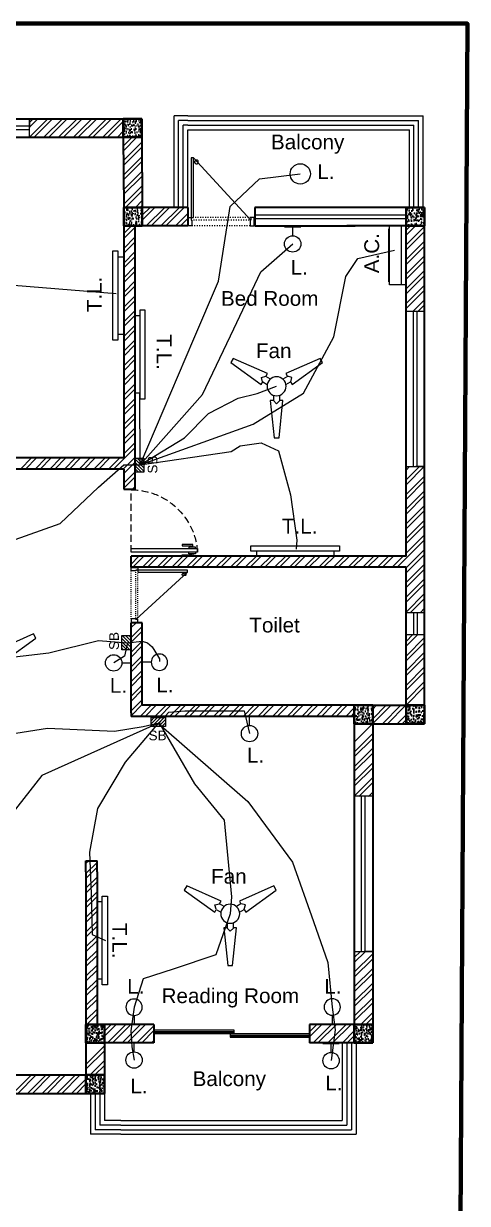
# Model space of a CAD drawing. Header units: inches. Extents: x 4161 to 8381, y 472 to 1500.
# Drawn here: x 6349 to 6590, y 848 to 1488 of the extents above; entities that cross this region are included whole.
import ezdxf

# ---------------------------------------------------------------- set-up
doc = ezdxf.new("R2010")
doc.units = ezdxf.units.IN
doc.header["$MEASUREMENT"] = 0
doc.linetypes.add('ACAD_ISO03W100', pattern=[30, 12, -18])
doc.linetypes.add('HIDDEN', pattern=[0.375, 0.25, -0.125])
doc.layers.get('0').update_dxf_attribs({"lineweight": 35})
for name, color, linetype, lineweight in [('0.Columns', 1, 'Continuous', 35), ('1.Wall', 7, 'Continuous', 35), ('Box', 7, 'Continuous', 15), ('Doors & Furni', 20, 'Continuous', 5), ('E_Elements', 7, 'Continuous', 15), ('E_FITTINGS', 7, 'Continuous', 15), ('Hatch', 7, 'Continuous', 15)]:
    doc.layers.add(name, color=color, linetype=linetype, lineweight=lineweight)
for name, color, linetype in [('3.Windows', 130, 'Continuous'), ('4.Hatch', 14, 'Continuous'), ('5.Texts', 50, 'Continuous'), ('8.Balcony', 90, 'Continuous'), ('9.Vent', 130, 'Continuous'), ('Electrical Components', 170, 'Continuous'), ('rod', 252, 'Continuous'), ('Wires', 90, 'Continuous'), ('wood', 20, 'Continuous')]:
    doc.layers.add(name, color=color, linetype=linetype)
doc.styles.get("Standard").update_dxf_attribs({"font": 'arial.ttf'})

# ---------------------------------------------------------------- blocks, each defined once
blk = doc.blocks.new('Window7')
at = {"layer": '3.Windows'}
for p, q in [((4180.79, 1757.85), (4096.79, 1757.85)), ((4096.79, 1757.85), (4096.79, 1747.85)), ((4180.79, 1747.85), (4180.79, 1757.85)), ((4180.79, 1747.85), (4180.79, 1757.85)), ((4180.79, 1757.85), (4180.79, 1753.17)), ((4180.79, 1753.17), (4180.79, 1753.17)), ((4096.79, 1747.85), (4180.79, 1747.85))]:
    blk.add_line(p, q, dxfattribs=at)
at = {"layer": '3.Windows', "color": 141, "true_color": 0xadddf7}
for p, q in [((4180.79, 1753.85), (4096.79, 1753.85)), ((4180.79, 1751.85), (4096.79, 1751.85))]:
    blk.add_line(p, q, dxfattribs=at)
blk = doc.blocks.new('window7 virtical')
at = {"layer": '3.Windows', "color": 141, "true_color": 0xadddf7}
for p, q in [((4405.51, 1605.94), (4405.51, 1689.94)), ((4407.51, 1605.94), (4407.51, 1689.94))]:
    blk.add_line(p, q, dxfattribs=at)
at = {"layer": '3.Windows'}
for p, q in [((4401.51, 1605.94), (4411.51, 1605.94)), ((4411.51, 1605.94), (4406.83, 1605.94)), ((4406.83, 1605.94), (4406.83, 1605.94))]:
    blk.add_line(p, q, dxfattribs=at)
blk.add_lwpolyline([(4411.51, 1605.94), (4411.51, 1689.94), (4401.51, 1689.94), (4401.51, 1605.94)], close=True, dxfattribs=at)
blk = doc.blocks.new('Vent')
at = {"layer": '9.Vent'}
for p, q in [((-12, -3.9), (-12, 6.1)), ((-12, 3.82), (-12, 6.1)), ((0, -3.9), (0, 6.1))]:
    blk.add_line(p, q, dxfattribs=at)
at = {"layer": '9.Vent', "color": 5}
for p, q in [((-12, 2), (0, 2)), ((-12, 0), (0, 0))]:
    blk.add_line(p, q, dxfattribs=at)
blk = doc.blocks.new('Dd2')
at = {"layer": 'rod', "lineweight": 13}
blk.add_lwpolyline([(-36.5, 41), (-2, 3.5)], dxfattribs=at)
blk.add_lwpolyline([(-36.5, 38.75), (-35.5, 38.75), (-35.5, 39.25, -0.414214), (-35, 39.75), (-34.5, 39.75, -0.414214), (-34, 39.25), (-34, 37.75, -0.414214), (-34.5, 37.25), (-35, 37.25, -0.414214), (-35.5, 37.75), (-35.5, 38.25), (-36.5, 38.25)], format="xyb", dxfattribs=at)
at = {"layer": 'rod', "linetype": 'ACAD_ISO03W100', "lineweight": 13, "ltscale": 0.05}
for points in [[(-3, 3.5), (-37.5, 3.5)], [(-2, 5), (-36.5, 5)], [(-2.5, 0), (-37.5, 0)]]:
    blk.add_lwpolyline(points, dxfattribs=at)
at = {"layer": 'wood', "lineweight": 13}
for points in [[(-36.5, 41), (-38, 41), (-38, 5), (-36.5, 5)], [(-40, 0), (-40, 5), (-38, 5), (-38, 3.5), (-37.5, 3.5), (-37.5, 0)], [(0, 0), (0, 5), (-2, 5), (-2, 3.5), (-2.5, 3.5), (-2.5, 0)]]:
    blk.add_lwpolyline(points, close=True, dxfattribs=at)
blk = doc.blocks.new('Door')
at = {"layer": 'Doors & Furni', "color": 20}
for p, q in [((4001.9, 980.9), (4000.59, 980.9)), ((4000.59, 980.9), (4000.59, 975.13)), ((4001.34, 975.13), (4001.34, 980.06)), ((4001.34, 980.06), (4001.9, 980.06)), ((4002.74, 982.3), (4001.9, 982.3)), ((4001.9, 982.3), (4001.9, 978.61)), ((4001.9, 978.61), (4002.74, 978.61)), ((4004.74, 983.4), (4002.74, 983.4)), ((4002.74, 983.4), (4002.74, 947.4)), ((4004.74, 947.4), (4004.74, 983.4)), ((4004.74, 982.3), (4005.57, 982.3)), ((4005.57, 978.61), (4004.74, 978.61)), ((4005.57, 982.3), (4005.57, 978.61)), ((4005.57, 980.9), (4006.88, 980.9)), ((4006.13, 980.06), (4005.57, 980.06)), ((4006.13, 975.13), (4006.13, 980.06)), ((4006.88, 980.9), (4006.88, 975.13)), ((4000.59, 975.13), (4001.34, 975.13)), ((4006.88, 975.13), (4006.13, 975.13)), ((4002.74, 947.4), (4004.74, 947.4))]:
    blk.add_line(p, q, dxfattribs=at)
at = {"layer": 'Doors & Furni', "color": 1, "linetype": 'HIDDEN', "ltscale": 15}
blk.add_line((4002.74, 947.4), (4036.59, 947.4), dxfattribs=at)
blk.add_arc((4000.59, 947.4), 36, 0, 86.58304, dxfattribs=at)
blk = doc.blocks.new('FAN')
at = {"layer": 'E_Elements'}
for p, q in [((-23.57, 15.12), (-24.88, 12.85)), ((-24.88, 12.85), (-8.39, 0.89)), ((-4.97, 6.83), (-23.57, 15.12)), ((23.57, 15.12), (4.97, 6.83)), ((8.39, 0.89), (24.88, 12.85)), ((24.88, 12.85), (23.57, 15.12)), ((-5.82, 5.34), (-4.97, 6.83)), ((4.97, 6.83), (5.82, 5.34)), ((-8.39, 0.89), (-7.54, 2.37)), ((-8.26, 4.77), (-5.89, 5.4)), ((-7.62, 2.4), (-8.26, 4.77)), ((-7.54, 2.37), (-5.06, 0.94)), ((-3.34, 3.91), (-5.82, 5.34)), ((5.82, 5.34), (3.34, 3.91)), ((5.06, 0.94), (7.54, 2.37)), ((8.26, 4.77), (5.89, 5.4)), ((7.54, 2.37), (8.39, 0.89)), ((7.62, 2.4), (8.26, 4.77)), ((-1.71, -4.85), (-1.71, -7.71)), ((1.71, -7.71), (1.71, -4.85)), ((-3.43, -7.71), (-1.31, -27.97)), ((-1.71, -7.71), (-3.43, -7.71)), ((-1.73, -7.8), (0, -9.53)), ((0, -9.53), (1.73, -7.8)), ((1.31, -27.97), (3.43, -7.71)), ((3.43, -7.71), (1.71, -7.71)), ((-1.31, -27.97), (1.31, -27.97))]:
    blk.add_line(p, q, dxfattribs=at)
for start, end in [(360, 180), (180, 0)]:
    blk.add_arc((0, 0), 5.14, start, end, dxfattribs=at)
blk = doc.blocks.new('AC')
at = {"layer": 'E_Elements'}
for p, q in [((5826.63, 1009.16), (5858.63, 1009.16)), ((5826.63, 1000.16), (5826.63, 1009.16)), ((5828.29, 1009.63), (5856.95, 1009.63)), ((5828.29, 1009.63), (5828.29, 1009.16)), ((5856.95, 1009.63), (5856.95, 1009.16)), ((5858.63, 1009.16), (5858.63, 1009.16)), ((5858.63, 1009.16), (5858.63, 1000.16)), ((5826.63, 1002.72), (5858.63, 1002.72)), ((5858.63, 1000.16), (5826.63, 1000.16))]:
    blk.add_line(p, q, dxfattribs=at)
blk = doc.blocks.new('O')
at = {"layer": 'E_Elements', "ltscale": 4}
for p, q in [((9523.61, 2111.57), (9520.91, 2111.57)), ((9523.61, 2069.68), (9520.91, 2069.68))]:
    blk.add_line(p, q, dxfattribs=at)
at = {"layer": 'E_Elements', "ltscale": 0.01}
blk.add_lwpolyline([(9526.61, 2066.63), (9526.61, 2114.63), (9523.61, 2114.63), (9523.61, 2066.63)], close=True, dxfattribs=at)
blk = doc.blocks.new('A$C482B25E6')
at = {"layer": 'E_FITTINGS'}
for p, q in [((0, 0), (0, 7.1)), ((3.9, 3.55), (0, 3.55))]:
    blk.add_line(p, q, dxfattribs=at)
blk.add_circle((7.45, 3.55), 3.55, dxfattribs=at)
blk = doc.blocks.new('2')
at = {"layer": 'Hatch', "ltscale": 0.01}
h = blk.add_hatch(dxfattribs=at)
h.set_pattern_fill('ANSI31', color=256, scale=10, style=0)
h.paths.add_polyline_path([(7846.79, 2035.92), (7841.97, 2035.92), (7841.97, 2028.24), (7846.79, 2028.24)])
at = {"layer": 'E_Elements'}
blk.add_lwpolyline([(7841.97, 2028.24), (7846.79, 2028.24), (7846.79, 2035.92), (7841.97, 2035.92)], close=True, dxfattribs=at)
blk = doc.blocks.new('Column2.0')
at = {"layer": '0.Columns', "true_color": 0x991b1e}
h = blk.add_hatch(dxfattribs=at)
h.set_pattern_fill('AR-CONC', color=244, scale=0.54)
h.set_pattern_definition([(50, (868.9964, 332.3348), (3.873205, -0.3388615), [0.405, -4.455]), (355, (868.9964, 332.335), (-0.7492572, 4.0618375), [0.324, -3.564]), (100.45144, (869.319, 332.3066), (3.1239478, 3.722976), [0.344197, -3.7861674]), (46.1842, (868.9964, 333.415), (5.763103, -0.893804), [0.6075, -6.6825]), (96.63564, (869.4767, 333.3403), (5.0471745, 5.2602404), [0.516296, -5.679254]), (351.18416, (868.9964, 333.415), (5.0471745, 5.26024), [0.486, -5.346]), (21, (869.5364, 333.1448), (3.223298, -2.174142), [0.405, -4.455]), (326, (869.5364, 333.145), (1.3139028, 3.9158102), [0.324, -3.564]), (71.45144, (869.805, 332.9636), (4.537201, 1.7416682), [0.344197, -3.7861674]), (37.5, (868.9964, 332.3348), (0.0656632, 1.7976268), [0, -3.5208, 0, -3.618, 0, -3.5775]), (7.5, (868.9964, 332.3348), (1.4205755, 2.1298232), [0, -2.0628, 0, -3.4398, 0, -1.3635]), (327.5, (867.7922, 332.3348), (2.88264116, -0.1217963), [0, -1.35, 0, -4.212, 0, -5.589]), (317.5, (867.2522, 332.3348), (3.1492053, 0.5405669), [0, -1.755, 0, -2.7972, 0, -3.969])])
h.paths.add_polyline_path([(4674.88, 1327.63), (4674.88, 1337.63), (4664.88, 1337.63), (4664.88, 1327.63)])
at = {"layer": '0.Columns', "linetype": 'ACAD_ISO03W100', "lineweight": 40}
for p, q in [((4674.88, 1337.63), (4664.88, 1337.63)), ((4664.88, 1337.63), (4664.88, 1327.63)), ((4674.88, 1327.63), (4674.88, 1337.63)), ((4664.88, 1327.63), (4674.88, 1327.63))]:
    blk.add_line(p, q, dxfattribs=at)
blk = doc.blocks.new('Title Box 2.0')
at = {"lineweight": 100, "ltscale": 0.5}
blk.add_lwpolyline([(4996.97, 684.44), (5689.78, 684.44), (5694.53, 1520.13), (5001.72, 1520.13), (4996.97, 684.44)], dxfattribs=at)

msp = doc.modelspace()

# ---------------------------------------------------------------- linework, layer by layer
at = {"layer": '1.Wall'}
for p, q in [((6215.682, 1436.067), (6413.411, 1436.067)), ((6219.682, 1426.067), (6403.467, 1426.067)), ((6403.467, 1426.067), (6403.683, 1388.011)), ((6413.467, 1426.096), (6413.682, 1388.067)), ((6403.683, 1388.011), (6403.683, 1378.067)), ((6438.42, 1388.067), (6413.682, 1388.067)), ((6438.42, 1388.067), (6438.42, 1378.067)), ((6524.61, 1388.067), (6474.746, 1388.067)), ((6474.746, 1388.067), (6474.746, 1378.067)), ((6566.682, 1388.067), (6524.61, 1388.067)), ((6556.511, 1388.067), (6566.682, 1388.067)), ((6566.682, 1114.292), (6566.682, 1388.067)), ((6403.683, 1378.067), (6403.683, 1252.301)), ((6438.42, 1378.067), (6409.683, 1378.067)), ((6409.683, 1378.067), (6409.683, 1252.301)), ((6474.746, 1378.067), (6528.989, 1378.067)), ((6556.682, 1378.067), (6524.61, 1378.067)), ((6556.682, 1199.067), (6556.682, 1378.067)), ((6403.683, 1252.301), (6223.51, 1252.301)), ((6409.683, 1252.301), (6409.683, 1235.394)), ((6403.683, 1246.301), (6223.51, 1246.301)), ((6403.683, 1246.301), (6403.683, 1235.394)), ((6407.682, 1193.067), (6407.682, 1199.067)), ((6413.682, 1199.067), (6407.682, 1199.067)), ((6556.682, 1199.067), (6413.682, 1199.067)), ((6413.682, 1193.067), (6407.682, 1193.067)), ((6556.682, 1193.067), (6413.682, 1193.067)), ((6556.682, 1118.292), (6556.682, 1193.067)), ((6407.682, 1114.292), (6407.682, 1163.067)), ((6413.682, 1163.067), (6407.682, 1163.067)), ((6413.682, 1118.292), (6413.682, 1163.067)), ((6407.682, 1114.292), (6407.682, 1112.292)), ((6413.682, 1112.292), (6407.682, 1112.292)), ((6528.573, 1118.292), (6413.682, 1118.292)), ((6528.573, 1112.292), (6413.682, 1112.292)), ((6528.573, 1118.292), (6556.682, 1118.292)), ((6528.573, 1108.292), (6528.573, 1112.292)), ((6566.682, 1114.292), (6566.682, 1108.292)), ((6528.573, 1108.292), (6528.573, 945.428)), ((6538.573, 1108.292), (6566.682, 1108.292)), ((6538.573, 1108.292), (6538.573, 941.428)), ((6383.23, 1034.067), (6389.23, 1034.067)), ((6383.23, 1028.067), (6383.23, 1034.067)), ((6389.23, 1028.067), (6389.23, 1034.067)), ((6383.23, 1028.067), (6383.23, 918.067)), ((6389.23, 1028.067), (6389.23, 945.428)), ((6393.23, 945.428), (6389.23, 945.428)), ((6420.07, 945.428), (6393.23, 945.428)), ((6420.07, 945.428), (6420.07, 935.428)), ((6528.573, 945.428), (6504.277, 945.428)), ((6504.277, 945.428), (6504.277, 935.428)), ((6538.573, 941.428), (6538.573, 935.428)), ((6393.23, 935.428), (6393.23, 908.067)), ((6420.07, 935.428), (6393.23, 935.428)), ((6532.573, 935.428), (6504.277, 935.428)), ((6532.573, 935.428), (6538.573, 935.428)), ((6247.982, 918.067), (6383.23, 918.067)), ((6247.982, 908.067), (6393.23, 908.067))]:
    msp.add_line(p, q, dxfattribs=at)
at = {"layer": '1.Wall', "color": 7, "true_color": 0xffffff}
msp.add_line((6403.683, 1235.394), (6409.683, 1235.394), dxfattribs=at)
at = {"layer": '3.Windows'}
msp.add_line((6474.627, 1388.05), (6474.627, 1378.05), dxfattribs=at)
at = {"layer": '3.Windows', "color": 141, "true_color": 0xadddf7}
for p, q in [((6474.84, 1384.067), (6556.511, 1384.067)), ((6474.84, 1382.067), (6556.511, 1382.067))]:
    msp.add_line(p, q, dxfattribs=at)
at = {"layer": '3.Windows'}
for points in [[(6556.298, 1388.05), (6474.627, 1388.05)], [(6474.627, 1378.05), (6556.298, 1378.05), (6556.298, 1378.067)]]:
    msp.add_lwpolyline(points, dxfattribs=at)
at = {"layer": '4.Hatch', "color": 244, "linetype": 'Continuous', "true_color": 0x991b1e}
for p, q in [((6352.607, 1434.108), (6354.566, 1436.067)), ((6352.607, 1426.153), (6362.521, 1436.067)), ((6352.607, 1431.457), (6357.218, 1436.067)), ((6355.173, 1426.067), (6365.173, 1436.067)), ((6360.476, 1426.067), (6370.476, 1436.067)), ((6363.128, 1426.067), (6373.128, 1436.067)), ((6368.431, 1426.067), (6378.431, 1436.067)), ((6371.083, 1426.067), (6381.083, 1436.067)), ((6376.386, 1426.067), (6386.386, 1436.067)), ((6379.038, 1426.067), (6389.038, 1436.067)), ((6384.341, 1426.067), (6394.341, 1436.067)), ((6386.992, 1426.067), (6396.992, 1436.067)), ((6392.296, 1426.067), (6402.296, 1436.067)), ((6394.947, 1426.067), (6403.467, 1434.587)), ((6400.251, 1426.067), (6403.467, 1429.284)), ((6402.902, 1426.067), (6403.467, 1426.632)), ((6403.494, 1421.356), (6408.206, 1426.067)), ((6403.509, 1418.719), (6410.857, 1426.067)), ((6403.539, 1413.445), (6413.483, 1423.389)), ((6403.554, 1410.809), (6413.498, 1420.753)), ((6403.583, 1405.535), (6413.527, 1415.479)), ((6403.598, 1402.898), (6413.542, 1412.842)), ((6403.628, 1397.625), (6413.572, 1407.569)), ((6403.643, 1394.988), (6413.587, 1404.932)), ((6403.673, 1389.715), (6413.617, 1399.659)), ((6404.677, 1388.067), (6413.632, 1397.022)), ((6409.98, 1388.067), (6413.662, 1391.748)), ((6412.632, 1388.067), (6413.677, 1389.112)), ((6413.683, 1383.814), (6417.935, 1388.067)), ((6413.683, 1381.163), (6420.587, 1388.067)), ((6415.89, 1378.067), (6425.89, 1388.067)), ((6418.542, 1378.067), (6428.542, 1388.067)), ((6423.845, 1378.067), (6433.845, 1388.067)), ((6426.497, 1378.067), (6436.497, 1388.067)), ((6431.8, 1378.067), (6438.42, 1384.687)), ((6434.452, 1378.067), (6438.42, 1382.035)), ((6556.511, 1383.454), (6556.682, 1383.625)), ((6556.511, 1380.803), (6556.682, 1380.974)), ((6403.683, 1373.814), (6407.935, 1378.067)), ((6403.683, 1371.163), (6409.683, 1377.163)), ((6556.682, 1375.67), (6559.079, 1378.067)), ((6556.682, 1373.019), (6561.731, 1378.067)), ((6556.682, 1367.715), (6566.682, 1377.715)), ((6556.682, 1365.064), (6566.682, 1375.064)), ((6403.683, 1365.86), (6409.683, 1371.86)), ((6403.683, 1363.208), (6409.683, 1369.208)), ((6556.682, 1359.76), (6566.682, 1369.76)), ((6403.683, 1357.905), (6409.683, 1363.905)), ((6556.682, 1357.109), (6566.682, 1367.109)), ((6556.682, 1351.805), (6566.682, 1361.805)), ((6403.683, 1355.253), (6409.683, 1361.253)), ((6403.683, 1349.95), (6409.683, 1355.95)), ((6556.682, 1349.154), (6566.682, 1359.154)), ((6403.683, 1347.298), (6409.683, 1353.298)), ((6556.682, 1343.85), (6566.682, 1353.85)), ((6556.682, 1341.199), (6566.682, 1351.199)), ((6403.683, 1341.995), (6409.683, 1347.995)), ((6403.683, 1339.343), (6409.683, 1345.343)), ((6556.682, 1335.896), (6566.682, 1345.896)), ((6556.682, 1333.244), (6566.682, 1343.244)), ((6403.683, 1334.04), (6409.683, 1340.04)), ((6403.683, 1331.388), (6409.683, 1337.388)), ((6560.35, 1331.608), (6566.682, 1337.941)), ((6403.683, 1326.085), (6409.683, 1332.085)), ((6563.001, 1331.608), (6566.682, 1335.289)), ((6403.683, 1323.433), (6409.683, 1329.433)), ((6403.683, 1318.13), (6409.683, 1324.13)), ((6403.683, 1315.478), (6409.683, 1321.478)), ((6403.683, 1310.175), (6409.683, 1316.175)), ((6403.683, 1307.523), (6409.683, 1313.523)), ((6403.683, 1302.22), (6409.683, 1308.22)), ((6403.683, 1299.568), (6409.683, 1305.568)), ((6403.683, 1294.265), (6409.683, 1300.265)), ((6403.683, 1291.613), (6409.683, 1297.613)), ((6403.683, 1286.31), (6409.683, 1292.31)), ((6403.683, 1283.658), (6409.683, 1289.658)), ((6403.683, 1278.355), (6409.683, 1284.355)), ((6403.683, 1275.703), (6409.683, 1281.703)), ((6403.683, 1270.4), (6409.683, 1276.4)), ((6403.683, 1267.748), (6409.683, 1273.748)), ((6403.683, 1262.445), (6409.683, 1268.445)), ((6403.683, 1259.794), (6409.683, 1265.794)), ((6403.683, 1254.49), (6409.683, 1260.49)), ((6398.145, 1246.301), (6409.683, 1257.839)), ((6347.764, 1246.301), (6353.764, 1252.301)), ((6350.416, 1246.301), (6356.416, 1252.301)), ((6355.719, 1246.301), (6361.719, 1252.301)), ((6358.371, 1246.301), (6364.371, 1252.301)), ((6363.674, 1246.301), (6369.674, 1252.301)), ((6366.325, 1246.301), (6372.325, 1252.301)), ((6371.629, 1246.301), (6377.629, 1252.301)), ((6374.28, 1246.301), (6380.28, 1252.301)), ((6379.584, 1246.301), (6385.584, 1252.301)), ((6382.235, 1246.301), (6388.235, 1252.301)), ((6387.539, 1246.301), (6393.539, 1252.301)), ((6390.19, 1246.301), (6396.19, 1252.301)), ((6395.494, 1246.301), (6401.494, 1252.301)), ((6403.449, 1246.301), (6409.683, 1252.535)), ((6403.683, 1243.884), (6409.683, 1249.884)), ((6556.682, 1240.436), (6563.854, 1247.608)), ((6556.682, 1245.739), (6558.551, 1247.608)), ((6556.682, 1237.784), (6566.506, 1247.608)), ((6403.683, 1238.58), (6409.683, 1244.58)), ((6403.683, 1235.929), (6409.683, 1241.929)), ((6556.682, 1232.481), (6566.682, 1242.481)), ((6408.451, 1235.394), (6409.683, 1236.625)), ((6556.682, 1229.829), (6566.682, 1239.829)), ((6556.682, 1224.526), (6566.682, 1234.526)), ((6556.682, 1221.875), (6566.682, 1231.875)), ((6556.682, 1216.571), (6566.682, 1226.571)), ((6556.682, 1213.92), (6566.682, 1223.92)), ((6556.682, 1208.616), (6566.682, 1218.616)), ((6556.682, 1205.965), (6566.682, 1215.965)), ((6556.682, 1200.661), (6566.682, 1210.661)), ((6551.74, 1193.067), (6566.682, 1208.01)), ((6556.682, 1192.706), (6566.682, 1202.706)), ((6407.682, 1194.85), (6411.899, 1199.067)), ((6408.551, 1193.067), (6414.551, 1199.067)), ((6413.854, 1193.067), (6419.854, 1199.067)), ((6416.506, 1193.067), (6422.506, 1199.067)), ((6421.809, 1193.067), (6427.809, 1199.067)), ((6424.461, 1193.067), (6430.461, 1199.067)), ((6429.764, 1193.067), (6435.764, 1199.067)), ((6432.416, 1193.067), (6438.416, 1199.067)), ((6437.719, 1193.067), (6443.719, 1199.067)), ((6440.371, 1193.067), (6446.371, 1199.067)), ((6445.674, 1193.067), (6451.674, 1199.067)), ((6448.326, 1193.067), (6454.326, 1199.067)), ((6453.629, 1193.067), (6459.629, 1199.067)), ((6456.281, 1193.067), (6462.281, 1199.067)), ((6461.584, 1193.067), (6467.584, 1199.067)), ((6464.236, 1193.067), (6470.236, 1199.067)), ((6469.539, 1193.067), (6475.539, 1199.067)), ((6472.191, 1193.067), (6478.191, 1199.067)), ((6477.494, 1193.067), (6483.494, 1199.067)), ((6480.145, 1193.067), (6486.145, 1199.067)), ((6485.449, 1193.067), (6491.449, 1199.067)), ((6488.1, 1193.067), (6494.1, 1199.067)), ((6493.404, 1193.067), (6499.404, 1199.067)), ((6496.055, 1193.067), (6502.055, 1199.067)), ((6501.359, 1193.067), (6507.359, 1199.067)), ((6504.01, 1193.067), (6510.01, 1199.067)), ((6509.314, 1193.067), (6515.314, 1199.067)), ((6511.965, 1193.067), (6517.965, 1199.067)), ((6517.269, 1193.067), (6523.269, 1199.067)), ((6519.92, 1193.067), (6525.92, 1199.067)), ((6525.224, 1193.067), (6531.224, 1199.067)), ((6527.875, 1193.067), (6533.875, 1199.067)), ((6533.178, 1193.067), (6539.178, 1199.067)), ((6535.83, 1193.067), (6541.83, 1199.067)), ((6541.133, 1193.067), (6547.133, 1199.067)), ((6543.785, 1193.067), (6549.785, 1199.067)), ((6549.088, 1193.067), (6555.088, 1199.067)), ((6556.682, 1190.055), (6566.682, 1200.055)), ((6556.682, 1184.751), (6566.682, 1194.751)), ((6556.682, 1182.1), (6566.682, 1192.1)), ((6556.682, 1176.796), (6566.682, 1186.796)), ((6556.682, 1174.145), (6566.682, 1184.145)), ((6556.682, 1168.842), (6566.682, 1178.842)), ((6559.082, 1168.59), (6566.682, 1176.19)), ((6564.386, 1168.59), (6566.682, 1170.887)), ((6407.682, 1163.031), (6407.719, 1163.067)), ((6407.682, 1160.379), (6410.371, 1163.067)), ((6407.682, 1155.076), (6413.682, 1161.076)), ((6407.682, 1152.424), (6413.682, 1158.424)), ((6407.682, 1147.121), (6413.682, 1153.121)), ((6556.682, 1152.932), (6560.341, 1156.59)), ((6556.682, 1150.28), (6562.992, 1156.59)), ((6556.682, 1144.977), (6566.682, 1154.977)), ((6556.682, 1142.325), (6566.682, 1152.325)), ((6407.682, 1144.469), (6413.682, 1150.469)), ((6407.682, 1139.166), (6413.682, 1145.166)), ((6556.682, 1137.022), (6566.682, 1147.022)), ((6556.682, 1134.37), (6566.682, 1144.37)), ((6407.682, 1136.514), (6413.682, 1142.514)), ((6556.682, 1129.067), (6566.682, 1139.067)), ((6407.682, 1131.211), (6413.682, 1137.211)), ((6407.682, 1128.559), (6413.682, 1134.559)), ((6556.682, 1126.415), (6566.682, 1136.415)), ((6407.682, 1123.256), (6413.682, 1129.256)), ((6407.682, 1120.604), (6413.682, 1126.604)), ((6556.682, 1121.112), (6566.682, 1131.112)), ((6556.682, 1118.46), (6566.682, 1128.46)), ((6407.682, 1115.301), (6413.682, 1121.301)), ((6407.682, 1112.649), (6413.682, 1118.649)), ((6412.629, 1112.292), (6418.629, 1118.292)), ((6415.28, 1112.292), (6421.28, 1118.292)), ((6420.584, 1112.292), (6426.584, 1118.292)), ((6423.235, 1112.292), (6429.235, 1118.292)), ((6428.539, 1112.292), (6434.539, 1118.292)), ((6431.19, 1112.292), (6437.19, 1118.292)), ((6436.493, 1112.292), (6442.493, 1118.292)), ((6439.145, 1112.292), (6445.145, 1118.292)), ((6444.448, 1112.292), (6450.448, 1118.292)), ((6447.1, 1112.292), (6453.1, 1118.292)), ((6452.403, 1112.292), (6458.403, 1118.292)), ((6455.055, 1112.292), (6461.055, 1118.292)), ((6460.358, 1112.292), (6466.358, 1118.292)), ((6463.01, 1112.292), (6469.01, 1118.292)), ((6468.313, 1112.292), (6474.313, 1118.292)), ((6470.965, 1112.292), (6476.965, 1118.292)), ((6476.268, 1112.292), (6482.268, 1118.292)), ((6478.92, 1112.292), (6484.92, 1118.292)), ((6484.223, 1112.292), (6490.223, 1118.292)), ((6486.875, 1112.292), (6492.875, 1118.292)), ((6492.178, 1112.292), (6498.178, 1118.292)), ((6494.83, 1112.292), (6500.83, 1118.292)), ((6500.133, 1112.292), (6506.133, 1118.292)), ((6502.785, 1112.292), (6508.785, 1118.292)), ((6508.088, 1112.292), (6514.088, 1118.292)), ((6510.74, 1112.292), (6516.74, 1118.292)), ((6516.043, 1112.292), (6522.043, 1118.292)), ((6518.695, 1112.292), (6524.695, 1118.292)), ((6523.998, 1112.292), (6528.573, 1116.867)), ((6526.65, 1112.292), (6528.573, 1114.215)), ((6528.573, 1098.305), (6548.56, 1118.292)), ((6538.573, 1110.957), (6545.908, 1118.292)), ((6538.573, 1116.26), (6540.605, 1118.292)), ((6543.863, 1108.292), (6553.863, 1118.292)), ((6546.514, 1108.292), (6556.514, 1118.292)), ((6551.818, 1108.292), (6556.682, 1113.157)), ((6554.469, 1108.292), (6556.682, 1110.505)), ((6528.573, 1093.002), (6538.573, 1103.002)), ((6528.573, 1090.35), (6538.573, 1100.35)), ((6528.573, 1085.047), (6538.573, 1095.047)), ((6528.573, 1082.395), (6538.573, 1092.395)), ((6528.573, 1077.092), (6538.573, 1087.092)), ((6528.573, 1074.441), (6538.573, 1084.441)), ((6528.573, 1069.137), (6538.573, 1079.137)), ((6531.071, 1068.984), (6538.573, 1076.486)), ((6536.374, 1068.984), (6538.573, 1071.182)), ((6383.23, 1032.512), (6384.785, 1034.067)), ((6383.23, 1027.209), (6389.23, 1033.209)), ((6383.23, 1024.557), (6389.23, 1030.557)), ((6383.23, 1019.254), (6389.23, 1025.254)), ((6383.23, 1016.602), (6389.23, 1022.602)), ((6383.23, 1011.299), (6389.23, 1017.299)), ((6383.23, 1008.647), (6389.23, 1014.647)), ((6383.23, 1003.344), (6389.23, 1009.344)), ((6383.23, 1000.692), (6389.23, 1006.692)), ((6383.23, 995.389), (6389.23, 1001.389)), ((6383.23, 992.737), (6389.23, 998.737)), ((6383.23, 987.434), (6389.23, 993.434)), ((6383.23, 984.782), (6389.23, 990.782)), ((6383.23, 979.479), (6389.23, 985.479)), ((6528.573, 981.633), (6531.924, 984.984)), ((6528.573, 978.981), (6534.575, 984.984)), ((6383.23, 976.827), (6389.23, 982.827)), ((6528.573, 973.678), (6538.573, 983.678)), ((6528.573, 971.026), (6538.573, 981.026)), ((6383.23, 971.524), (6389.23, 977.524)), ((6383.23, 968.873), (6389.23, 974.873)), ((6528.573, 965.723), (6538.573, 975.723)), ((6528.573, 963.071), (6538.573, 973.071)), ((6383.23, 963.569), (6389.23, 969.569)), ((6383.23, 960.918), (6389.23, 966.918)), ((6528.573, 957.768), (6538.573, 967.768)), ((6383.23, 955.614), (6389.23, 961.614)), ((6383.23, 952.963), (6389.23, 958.963)), ((6528.573, 955.116), (6538.573, 965.116)), ((6528.573, 949.813), (6538.573, 959.813)), ((6383.23, 947.659), (6389.23, 953.659)), ((6528.573, 947.161), (6538.573, 957.161)), ((6383.651, 945.428), (6389.23, 951.008)), ((6532.143, 945.428), (6538.573, 951.858)), ((6534.795, 945.428), (6538.573, 949.206)), ((6388.954, 945.428), (6389.23, 945.704)), ((6393.23, 941.749), (6396.909, 945.428)), ((6393.23, 939.098), (6399.56, 945.428)), ((6394.864, 935.428), (6404.864, 945.428)), ((6397.515, 935.428), (6407.515, 945.428)), ((6402.819, 935.428), (6412.819, 945.428)), ((6405.47, 935.428), (6415.47, 945.428)), ((6410.774, 935.428), (6420.07, 944.724)), ((6413.425, 935.428), (6420.07, 942.073)), ((6504.277, 941.427), (6508.278, 945.428)), ((6504.277, 938.775), (6510.93, 945.428)), ((6506.233, 935.428), (6516.233, 945.428)), ((6508.885, 935.428), (6518.885, 945.428)), ((6514.188, 935.428), (6524.188, 945.428)), ((6516.84, 935.428), (6526.84, 945.428)), ((6522.143, 935.428), (6528.573, 941.858)), ((6383.23, 923.794), (6393.23, 933.794)), ((6418.729, 935.428), (6420.07, 936.769)), ((6524.795, 935.428), (6528.573, 939.206)), ((6538.053, 935.428), (6538.573, 935.948)), ((6383.23, 921.143), (6393.23, 931.143)), ((6385.458, 918.067), (6393.23, 925.84)), ((6388.109, 918.067), (6393.23, 923.188)), ((6343.638, 908.067), (6353.638, 918.067)), ((6346.29, 908.067), (6356.29, 918.067)), ((6351.593, 908.067), (6361.593, 918.067)), ((6354.244, 908.067), (6364.244, 918.067)), ((6359.548, 908.067), (6369.548, 918.067)), ((6362.199, 908.067), (6372.199, 918.067)), ((6367.503, 908.067), (6377.503, 918.067)), ((6370.154, 908.067), (6380.154, 918.067)), ((6375.458, 908.067), (6383.23, 915.84)), ((6378.109, 908.067), (6383.23, 913.188))]:
    msp.add_line(p, q, dxfattribs=at)
at = {"layer": '8.Balcony'}
for p, q in [((6438.42, 1437.567), (6430.92, 1437.567)), ((6430.92, 1430.067), (6430.92, 1437.567)), ((6558.42, 1437.567), (6565.92, 1437.567)), ((6565.92, 1430.067), (6565.92, 1437.567)), ((6385.73, 908.067), (6385.73, 885.884)), ((6393.23, 908.067), (6393.23, 893.384)), ((6393.23, 890.884), (6390.73, 890.884)), ((6402.065, 893.384), (6393.23, 893.384)), ((6529.565, 893.384), (6529.565, 885.884)), ((6402.065, 885.884), (6385.73, 885.884)), ((6522.065, 885.884), (6529.565, 885.884))]:
    msp.add_line(p, q, dxfattribs=at)
at = {"layer": '8.Balcony', "color": 116, "true_color": 0x136734}
for p, q in [((6438.42, 1435.067), (6433.42, 1435.067)), ((6433.42, 1430.067), (6433.42, 1435.067)), ((6438.42, 1432.567), (6435.92, 1432.567)), ((6435.92, 1430.067), (6435.92, 1432.567)), ((6558.42, 1435.067), (6563.42, 1435.067)), ((6558.42, 1432.567), (6560.92, 1432.567)), ((6560.92, 1430.067), (6560.92, 1432.567)), ((6563.42, 1430.067), (6563.42, 1435.067)), ((6388.23, 908.067), (6388.23, 888.384)), ((6390.73, 908.067), (6390.73, 890.884)), ((6402.065, 890.884), (6393.23, 890.884)), ((6522.065, 890.884), (6524.565, 890.884)), ((6524.565, 893.384), (6524.565, 890.884)), ((6527.065, 893.384), (6527.065, 888.384)), ((6402.065, 888.384), (6388.23, 888.384)), ((6522.065, 888.384), (6527.065, 888.384))]:
    msp.add_line(p, q, dxfattribs=at)
at = {"layer": '8.Balcony', "ltscale": 15}
for p, q in [((6438.42, 1437.567), (6558.42, 1437.567)), ((6430.92, 1388.067), (6430.92, 1430.067)), ((6438.42, 1388.067), (6438.42, 1430.067)), ((6438.42, 1430.067), (6558.42, 1430.067)), ((6558.42, 1388.067), (6558.42, 1430.067)), ((6565.92, 1388.067), (6565.92, 1430.067)), ((6522.065, 935.384), (6522.065, 893.384)), ((6529.565, 935.384), (6529.565, 893.384)), ((6402.065, 893.384), (6522.065, 893.384)), ((6402.065, 885.884), (6522.065, 885.884))]:
    msp.add_line(p, q, dxfattribs=at)
at = {"layer": '8.Balcony', "color": 116, "ltscale": 15, "true_color": 0x136734}
for p, q in [((6438.42, 1435.067), (6558.42, 1435.067)), ((6438.42, 1432.567), (6558.42, 1432.567)), ((6433.42, 1388.067), (6433.42, 1430.067)), ((6435.92, 1388.067), (6435.92, 1430.067)), ((6560.92, 1388.067), (6560.92, 1430.067)), ((6563.42, 1388.067), (6563.42, 1430.067)), ((6524.565, 935.384), (6524.565, 893.384)), ((6527.065, 935.384), (6527.065, 893.384)), ((6402.065, 890.884), (6522.065, 890.884)), ((6402.065, 888.384), (6522.065, 888.384))]:
    msp.add_line(p, q, dxfattribs=at)
at = {"layer": 'Doors & Furni', "color": 4}
for p, q in [((6420.07, 942.428), (6463.297, 942.428)), ((6420.07, 942.428), (6463.297, 942.428)), ((6420.07, 942.428), (6463.297, 942.428)), ((6420.07, 940.428), (6504.277, 940.428)), ((6461.297, 940.428), (6461.297, 938.428)), ((6463.297, 942.428), (6463.297, 940.428)), ((6461.297, 938.428), (6504.277, 938.428))]:
    msp.add_line(p, q, dxfattribs=at)
at = {"layer": 'Doors & Furni', "color": 141, "true_color": 0xadddf7}
for p, q in [((6420.07, 941.628), (6463.297, 941.628)), ((6420.07, 941.228), (6463.297, 941.228)), ((6461.297, 939.628), (6504.277, 939.628)), ((6461.297, 939.228), (6504.277, 939.228))]:
    msp.add_line(p, q, dxfattribs=at)
at = {"layer": 'E_Elements', "color": 7}
msp.add_circle((6499.334, 1406.168), 5.5, dxfattribs=at)
at = {"layer": 'Wires'}
for p, q in [((6477.262, 1403.545), (6499.334, 1406.168)), ((6461.365, 1388.507), (6477.262, 1403.545)), ((6458.296, 1368.92), (6461.365, 1388.507)), ((6455.031, 1348.077), (6458.296, 1368.92)), ((6477.899, 1353.128), (6495.205, 1368.253)), ((6530.436, 1360.276), (6550.41, 1364.826)), ((6524.055, 1350.65), (6530.436, 1360.276)), ((6463.266, 1322.268), (6477.899, 1353.128)), ((6517.528, 1317.929), (6524.055, 1350.65)), ((6332.43, 1346.831), (6399.67, 1341.333)), ((6441.653, 1316.781), (6455.031, 1348.077)), ((6412.576, 1248.533), (6441.653, 1316.781)), ((6446.423, 1286.743), (6463.266, 1322.268)), ((6501.084, 1287.419), (6517.528, 1317.929)), ((6476.044, 1287.206), (6486.5, 1291.141)), ((6412.576, 1248.533), (6412.383, 1287.407)), ((6412.576, 1248.533), (6446.423, 1286.743)), ((6465.627, 1284.698), (6476.044, 1287.206)), ((6473.775, 1270.698), (6501.084, 1287.419)), ((6449.519, 1276.354), (6465.627, 1284.698)), ((6436.692, 1263.242), (6449.519, 1276.354)), ((6412.576, 1248.533), (6473.775, 1270.698)), ((6412.576, 1248.533), (6436.692, 1263.242)), ((6466.73, 1258.806), (6478.098, 1260.581)), ((6478.098, 1260.581), (6487.572, 1256.085)), ((6412.576, 1248.533), (6461.838, 1255.855)), ((6461.838, 1255.855), (6466.73, 1258.806)), ((6487.572, 1256.085), (6494.086, 1232.305)), ((6494.086, 1232.305), (6497.474, 1207.744)), ((6497.474, 1207.744), (6497.085, 1202.94)), ((6363.04, 1146.709), (6389.935, 1153.347)), ((6389.935, 1153.347), (6405.718, 1152.124)), ((6405.718, 1152.124), (6404.186, 1144.947)), ((6405.718, 1152.124), (6413.682, 1153.121)), ((6413.682, 1153.121), (6416.623, 1152.231)), ((6416.623, 1152.231), (6419.154, 1150.009)), ((6308.302, 1140.387), (6363.04, 1146.709)), ((6404.186, 1144.947), (6398.235, 1141.289)), ((6419.154, 1150.009), (6420.612, 1147.557)), ((6420.612, 1147.557), (6423.075, 1143.412)), ((6423.075, 1143.412), (6423.075, 1142.117)), ((6341.839, 1102.698), (6362.298, 1105.915)), ((6422.843, 1108.893), (6359.237, 1080.241)), ((6362.298, 1105.915), (6398.708, 1104.376)), ((6398.708, 1104.376), (6414.185, 1106.836)), ((6414.185, 1106.836), (6422.843, 1108.893)), ((6359.237, 1080.241), (6339.893, 1055.334))]:
    msp.add_line(p, q, dxfattribs=at)
for points in [[(6140.345, 1091.004), (6180.533, 1105.608), (6196.416, 1122.427), (6203.404, 1145.91), (6234.534, 1177.009), (6280.593, 1185.26), (6317.779, 1198.473), (6369.301, 1216.78), (6389.932, 1236.545), (6403.671, 1248.662), (6412.934, 1248.662)], [(6422.843, 1108.893), (6428.088, 1114.512), (6436.8, 1115.264), (6453.163, 1115.264), (6468.947, 1115.264), (6471.832, 1102.984)], [(6422.523, 1108.893), (6404.47, 1087.581), (6389.515, 1062.317), (6385.164, 1038.684), (6386.122, 1016.135), (6386.567, 994.14), (6393.817, 990.824)], [(6422.326, 1108.66), (6470.874, 1066.212), (6495.097, 1033.266), (6506.479, 1001.195), (6514.342, 979.039), (6516.669, 954.842), (6518.242, 942.48), (6516.025, 925.791)], [(6422.843, 1108.893), (6441.982, 1075.833), (6458.033, 1056.007), (6462.119, 1014.606), (6461.375, 1005.379)], [(6461.375, 1005.379), (6453.552, 983.12), (6430.428, 975.42), (6414.237, 970.028), (6409.3, 954.737)], [(6409.3, 954.737), (6407.49, 941.915), (6408.008, 933.241), (6409.26, 926.086)]]:
    msp.add_lwpolyline(points, dxfattribs=at)

# ---------------------------------------------------------------- block references
at = {"layer": '0.Columns'}
for p in [(1738.585, 98.439), (1738.8, 50.439), (1891.8, 50.439), (1863.69, -219.337), (1891.8, -219.337), (1718.347, -392.2), (1863.69, -392.2), (1718.347, -419.561)]:
    msp.add_blockref('Column2.0', p, dxfattribs=at)
at = {"layer": '1.Wall'}
for name, p in [('Window7', (2171.822, -321.788)), ('window7 virtical', (2155.168, -358.329)), ('window7 virtical', (2127.058, -620.953))]:
    msp.add_blockref(name, p, dxfattribs=at)
at = {"layer": '9.Vent', "rotation": 270}
msp.add_blockref('Vent', (6560.582, 1156.59), dxfattribs=at)
at = {"layer": 'Box'}
msp.add_blockref('Title Box 2.0', (895.331, -32.513), dxfattribs=at)
at = {"layer": 'Doors & Furni', "xscale": 0.8988819272717369, "yscale": 0.8988819272717369, "zscale": 0.8988819272717369}
msp.add_blockref('Dd2', (6474.375, 1378.067), dxfattribs=at)
at = {"layer": 'Doors & Furni', "color": 20, "xscale": -1, "rotation": 270}
msp.add_blockref('Door', (5460.284, -2801.523), dxfattribs=at)
at = {"layer": 'Doors & Furni', "xscale": 0.7443684540144205, "yscale": 0.7443684540144205, "zscale": 0.7443684540144205, "rotation": 270}
msp.add_blockref('Dd2', (6407.682, 1163.248), dxfattribs=at)
at = {"layer": 'E_Elements', "rotation": 89.99999999999999}
msp.add_blockref('AC', (7556.844, -4480.568), dxfattribs=at)
at = {"layer": 'E_Elements', "color": 7, "rotation": 180}
msp.add_blockref('O', (15924.228, 3430.934), dxfattribs=at)
at = {"layer": 'E_Elements', "color": 7}
msp.add_blockref('O', (-3111.224, -782.27), dxfattribs=at)
at = {"layer": 'E_Elements', "color": 7, "xscale": -1}
for name, p, rotation in [('2', (-1432.289, 3280.499), 180), ('O', (4405.867, -8321.839), 270), ('2', (-1439.3, 3184.308), 180), ('2', (8454.485, 8953.628), 90), ('O', (-3131.677, 3081.543), 180)]:
    msp.add_blockref(name, p, dxfattribs=dict(at, rotation=rotation))
at = {"layer": 'E_FITTINGS', "color": 7, "yscale": 1.25, "zscale": 1.25}
for p, xscale, rotation in [((6490.768, 1377.562), 1.25, 270), ((6407.544, 1145.725), 1.25, 180), ((6413.682, 1146.083), -1.25, 180), ((6467.396, 1112.292), 1.25, 270), ((6404.864, 945.428), -1.25, 270), ((6512.233, 945.534), -1.25, 270), ((6404.824, 935.394), 1.25, 270), ((6511.589, 935.1), 1.25, 270)]:
    msp.add_blockref('A$C482B25E6', p, dxfattribs=dict(at, xscale=xscale, rotation=rotation))
at = {"layer": 'Electrical Components', "color": 7}
for p in [(6486.5, 1291.141), (6331.205, 1141.874), (6461.375, 1005.379)]:
    msp.add_blockref('FAN', p, dxfattribs=at)

# ---------------------------------------------------------------- texts
at = {"layer": '5.Texts', "color": 2, "true_color": 0xf1eb1f, "char_height": 8, "attachment_point": 1}
for s, insert in [('\\pxqc;Balcony', (6447.949, 1427.488)), ('\\pxqc;Bed Room', (6427.379, 1342.733)), ('\\pxqc;Toilet', (6430.046, 1165.757)), ('\\pxqc;Reading Room', (6406.094, 964.958)), ('\\pxqc;Balcony', (6405.508, 920.018))]:
    msp.add_mtext_dynamic_manual_height_columns(s, width=110.71706, gutter_width=1, heights=[35.636], dxfattribs=dict(at, insert=insert))
at = {"layer": '5.Texts', "color": 7, "attachment_point": 1}
for s, width, gutter_width, heights, insert, char_height in [('\\pxqc;L.', 110.71706, 1, [35.636], (6457.835, 1411.427), 8), ('\\pxqc;L.', 110.71706, 1, [35.636], (6443.38, 1359.626), 8), ('\\pxqc;Fan', 110.71706, 1, [35.636], (6429.59, 1314.389), 8), ('\\pxqc;T.L.', 110.71706, 1, [35.636], (6443.618, 1219.324), 8), ('\\pxqc;L.', 110.71706, 1, [35.636], (6345.464, 1133.062), 8), ('\\pxqc;L.', 110.71706, 1, [35.636], (6370.658, 1133.319), 8), ('\\pxqc;SB', 72.40653, 0.654, [23.305], (6385.826, 1104.586), 5.2318), ('\\pxqc;L.', 110.71706, 1, [35.636], (6419.76, 1095.306), 8), ('\\pxqc;Fan', 110.71706, 1, [35.636], (6405.27, 1029.679), 8), ('\\pxqc;L.', 110.71706, 1, [35.636], (6354.859, 970.028), 8), ('\\pxqc;L.', 110.71706, 1, [35.636], (6461.671, 970.028), 8), ('\\pxqc;L.', 110.71706, 1, [35.636], (6356.596, 916.067), 8), ('\\pxqc;L.', 110.71706, 1, [35.636], (6462.208, 917.743), 8)]:
    msp.add_mtext_dynamic_manual_height_columns(s, width=width, gutter_width=gutter_width, heights=heights, dxfattribs=dict(at, insert=insert, char_height=char_height))
for s, width, gutter_width, heights, insert, char_height, rotation in [('\\pxqc;A.C.', 110.71706, 1, [35.636], (6534.02, 1307.894), 8, 90), ('\\pxqc;T.L.', 110.71706, 1, [35.636], (6383.714, 1285.499), 8, 90), ('\\pxqc;T.L.', 110.71706, 1, [35.636], (6429.59, 1365.006), 8, 270), ('\\pxqc;SB', 72.40653, 0.654, [23.305], (6416.655, 1212.511), 5.2318, 90), ('\\pxqc;SB', 72.40653, 0.654, [23.305], (6395.81, 1116.946), 5.2318, 90), ('\\pxqc;T.L.', 110.71706, 1, [35.636], (6405.515, 1046.145), 8, 270)]:
    msp.add_mtext_dynamic_manual_height_columns(s, width=width, gutter_width=gutter_width, heights=heights, dxfattribs=dict(at, insert=insert, char_height=char_height, rotation=rotation))

doc.saveas('drawing.dxf')
